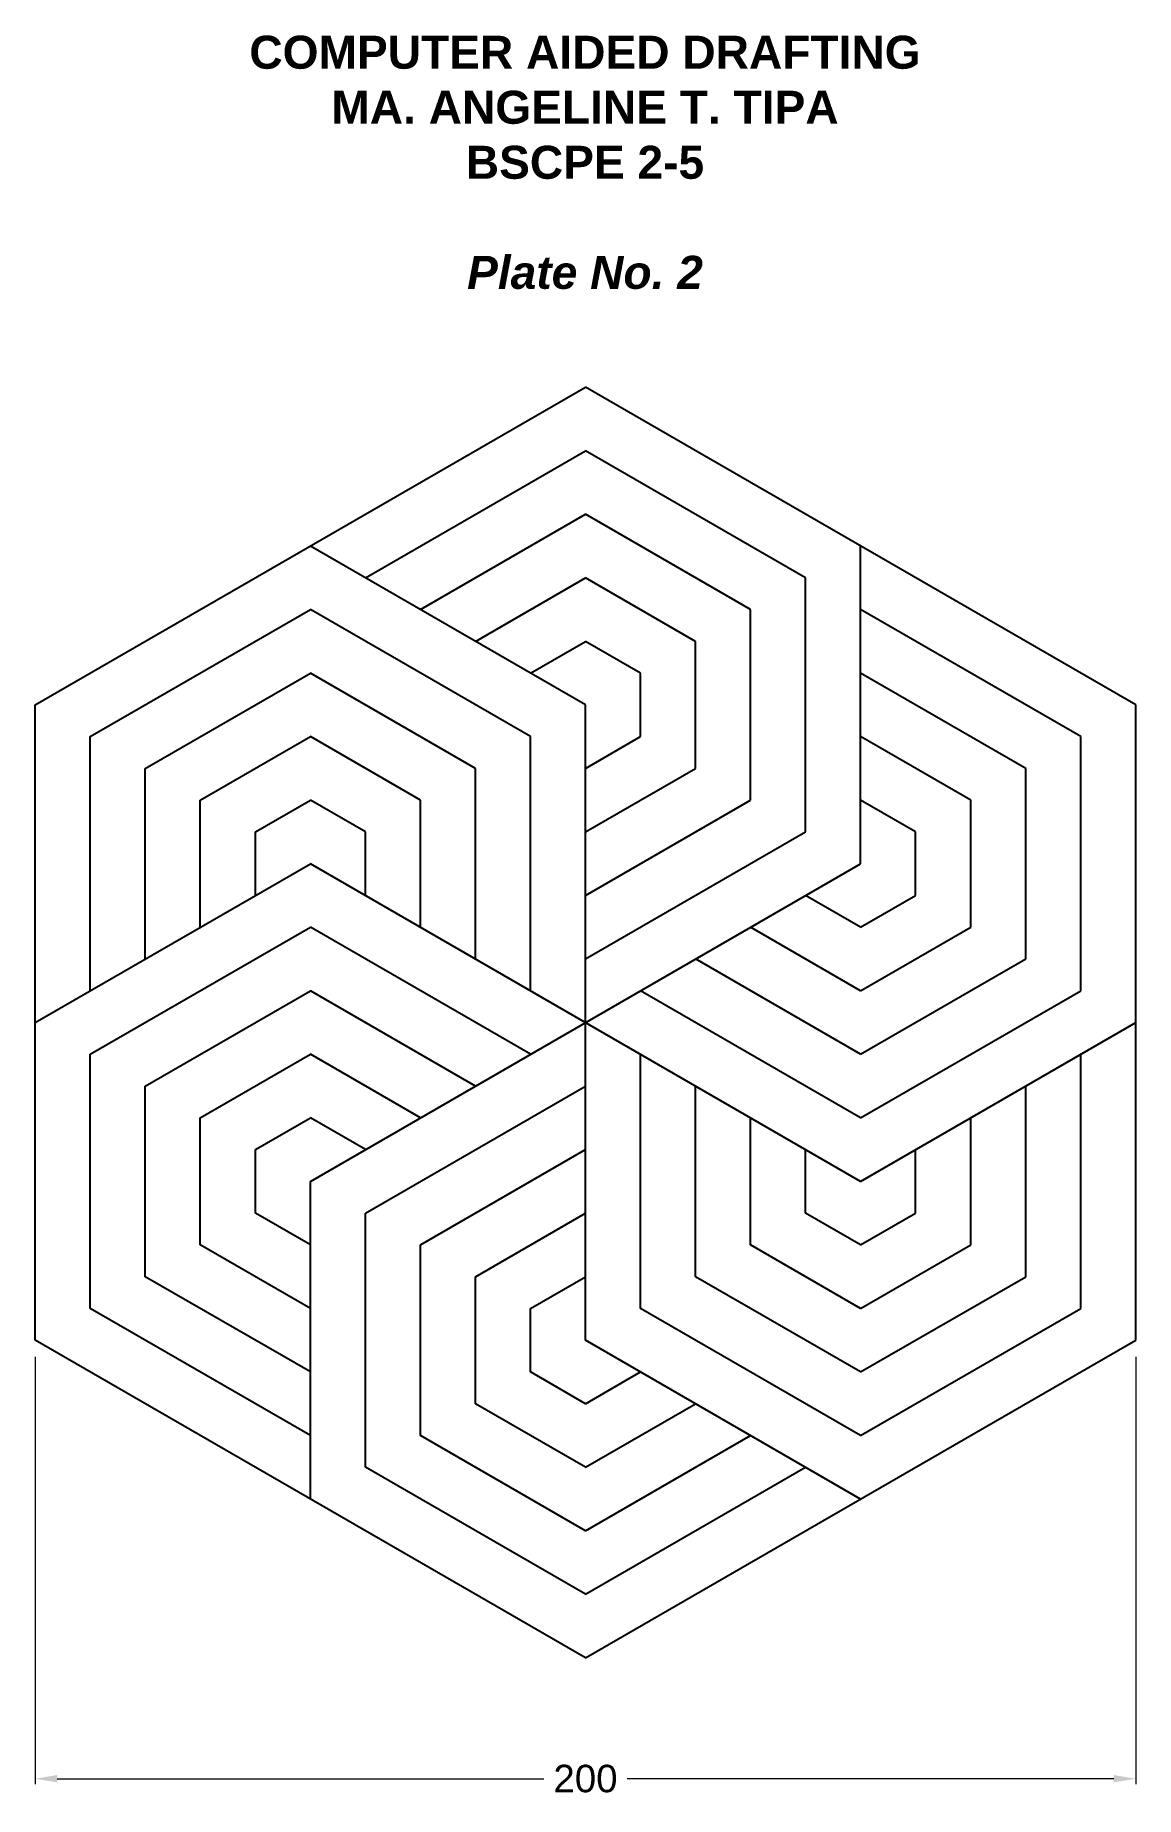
# Model space of a CAD drawing. Header units: millimetres. Extents: x 0 to 200, y 7 to 327.
import ezdxf

# ---------------------------------------------------------------- set-up
doc = ezdxf.new("R2010")
doc.units = ezdxf.units.MM
doc.styles.get("Standard").update_dxf_attribs({"font": 'arial.ttf'})
doc.dimstyles.new('ISO-25', dxfattribs={"dimtxt": 5, "dimasz": 4, "dimexe": 1, "dimexo": 3, "dimgap": 2, "dimtad": 0, "dimdec": 0, "dimdsep": 46, "dimtxsty": 'Standard', "dimcen": 2.5, "dimadec": 0, "dimazin": 0, "dimtfac": 1, "dimtdec": 0, "dimtmove": 0, "dimatfit": 3, "dimfxl": 1, "dimlwd": 13, "dimlwe": 13, "dimarcsym": 0})

# ---------------------------------------------------------------- blocks, each defined once
blk = doc.blocks.new('*D0')
at = {"color": 0, "linetype": 'Continuous', "lineweight": 13, "transparency": 16777216}
for p, q in [((0, 86.71), (0, 9)), ((200, 86.71), (200, 9)), ((4, 10), (92.44, 10)), ((196, 10), (107.56, 10))]:
    blk.add_line(p, q, dxfattribs=at)
at = {"color": 0, "linetype": 'Continuous', "transparency": 16777216}
for points in [[(4, 10.67), (4, 9.33), (0, 10)], [(196, 10.67), (196, 9.33), (200, 10)]]:
    blk.add_solid(points, dxfattribs=at)
at = {"layer": 'Defpoints', "color": 0, "linetype": 'Continuous', "transparency": 16777216}
for p in [(0, 89.71), (200, 89.71), (200, 10)]:
    blk.add_point(p, dxfattribs=at)
at = {"color": 0, "linetype": 'Continuous', "transparency": 16777216, "insert": (100, 10), "char_height": 5, "attachment_point": 5}
blk.add_mtext('200', dxfattribs=at)

msp = doc.modelspace()

# ---------------------------------------------------------------- linework, layer by layer
at = {"linetype": 'Continuous'}
for p, q in [((0, 205.18), (100, 262.91)), ((200, 205.18), (100, 262.91)), ((60, 228.27), (100, 251.36)), ((140, 228.27), (100, 251.36)), ((70, 222.5), (100, 239.82)), ((130, 222.5), (100, 239.82)), ((100, 205.18), (50, 234.04)), ((150, 176.31), (150, 234.04)), ((80, 216.72), (100, 228.27)), ((120, 216.72), (100, 228.27)), ((140, 182.08), (140, 228.27)), ((10, 199.4), (50, 222.5)), ((90, 199.4), (50, 222.5)), ((130, 187.86), (130, 222.5)), ((190, 199.4), (150, 222.5)), ((90, 210.95), (100, 216.72)), ((110, 210.95), (100, 216.72)), ((120, 193.63), (120, 216.72)), ((20, 193.63), (50, 210.95)), ((80, 193.63), (50, 210.95)), ((110, 199.4), (110, 210.95)), ((180, 193.63), (150, 210.95)), ((0, 89.71), (0, 205.18)), ((100, 89.71), (100, 205.18)), ((200, 89.71), (200, 205.18)), ((10, 153.21), (10, 199.4)), ((30, 187.86), (50, 199.4)), ((70, 187.86), (50, 199.4)), ((90, 153.21), (90, 199.4)), ((100, 193.63), (110, 199.4)), ((170, 187.86), (150, 199.4)), ((190, 153.21), (190, 199.4)), ((20, 158.99), (20, 193.63)), ((80, 158.99), (80, 193.63)), ((100, 182.08), (120, 193.63)), ((180, 158.99), (180, 193.63)), ((30, 164.76), (30, 187.86)), ((40, 182.08), (50, 187.86)), ((60, 182.08), (50, 187.86)), ((70, 164.76), (70, 187.86)), ((100, 170.54), (130, 187.86)), ((160, 182.08), (150, 187.86)), ((170, 164.76), (170, 187.86)), ((40, 170.54), (40, 182.08)), ((60, 170.54), (60, 182.08)), ((100, 158.99), (140, 182.08)), ((160, 170.54), (160, 182.08)), ((0, 147.44), (50, 176.31)), ((50, 118.57), (150, 176.31)), ((150, 118.57), (50, 176.31)), ((150, 164.76), (140, 170.54)), ((150, 164.76), (160, 170.54)), ((10, 141.67), (50, 164.76)), ((90, 141.67), (50, 164.76)), ((150, 153.21), (130, 164.76)), ((150, 153.21), (170, 164.76)), ((150, 141.67), (120, 158.99)), ((150, 141.67), (180, 158.99)), ((20, 135.89), (50, 153.21)), ((80, 135.89), (50, 153.21)), ((150, 130.12), (110, 153.21)), ((150, 130.12), (190, 153.21)), ((150, 118.57), (200, 147.44)), ((10, 95.48), (10, 141.67)), ((30, 130.12), (50, 141.67)), ((70, 130.12), (50, 141.67)), ((110, 95.48), (110, 141.67)), ((190, 95.48), (190, 141.67)), ((20, 101.25), (20, 135.89)), ((60, 112.8), (100, 135.89)), ((120, 101.25), (120, 135.89)), ((180, 101.25), (180, 135.89)), ((30, 107.03), (30, 130.12)), ((40, 124.35), (50, 130.12)), ((60, 124.35), (50, 130.12)), ((130, 107.03), (130, 130.12)), ((170, 107.03), (170, 130.12)), ((40, 112.8), (40, 124.35)), ((70, 107.03), (100, 124.35)), ((140, 112.8), (140, 124.35)), ((160, 112.8), (160, 124.35)), ((50, 60.84), (50, 118.57)), ((50, 107.03), (40, 112.8)), ((60, 66.61), (60, 112.8)), ((80, 101.25), (100, 112.8)), ((150, 107.03), (140, 112.8)), ((150, 107.03), (160, 112.8)), ((50, 95.48), (30, 107.03)), ((70, 72.39), (70, 107.03)), ((150, 95.48), (130, 107.03)), ((150, 95.48), (170, 107.03)), ((50, 83.93), (20, 101.25)), ((80, 78.16), (80, 101.25)), ((90, 95.48), (100, 101.25)), ((150, 83.93), (120, 101.25)), ((150, 83.93), (180, 101.25)), ((50, 72.39), (10, 95.48)), ((90, 83.93), (90, 95.48)), ((150, 72.39), (110, 95.48)), ((150, 72.39), (190, 95.48)), ((100, 31.97), (0, 89.71)), ((150, 60.84), (100, 89.71)), ((100, 31.97), (200, 89.71)), ((100, 78.16), (90, 83.93)), ((100, 78.16), (110, 83.93)), ((100, 66.61), (80, 78.16)), ((100, 66.61), (120, 78.16)), ((100, 55.07), (70, 72.39)), ((100, 55.07), (130, 72.39)), ((100, 43.52), (60, 66.61)), ((100, 43.52), (140, 66.61))]:
    msp.add_line(p, q, dxfattribs=at)

# ---------------------------------------------------------------- texts
at = {"linetype": 'Continuous', "insert": (18.03, 326.8), "char_height": 6, "attachment_point": 1}
msp.add_mtext_dynamic_manual_height_columns('\\pxqc;{\\fArial|b1|i0|c0|p34;COMPUTER AIDED DRAFTING\\PMA. ANGELINE T. TIPA\\PBSCPE 2-5\\P\\P\\fArial|b1|i1|c0|p34;Plate No. 2}', width=163.7515, gutter_width=12.5, heights=[0], dxfattribs=at)

# ---------------------------------------------------------------- dimensions: what is measured, and where the dimension line sits
at = {"linetype": 'Continuous'}
dim = msp.add_linear_dim(base=(200, 10), p1=(0, 89.71), p2=(200, 89.71), dimstyle='ISO-25', dxfattribs=at)
dim.commit()
dim.dimension.update_dxf_attribs({"geometry": '*D0', "text_midpoint": (100, 10)})

doc.saveas('drawing.dxf')
